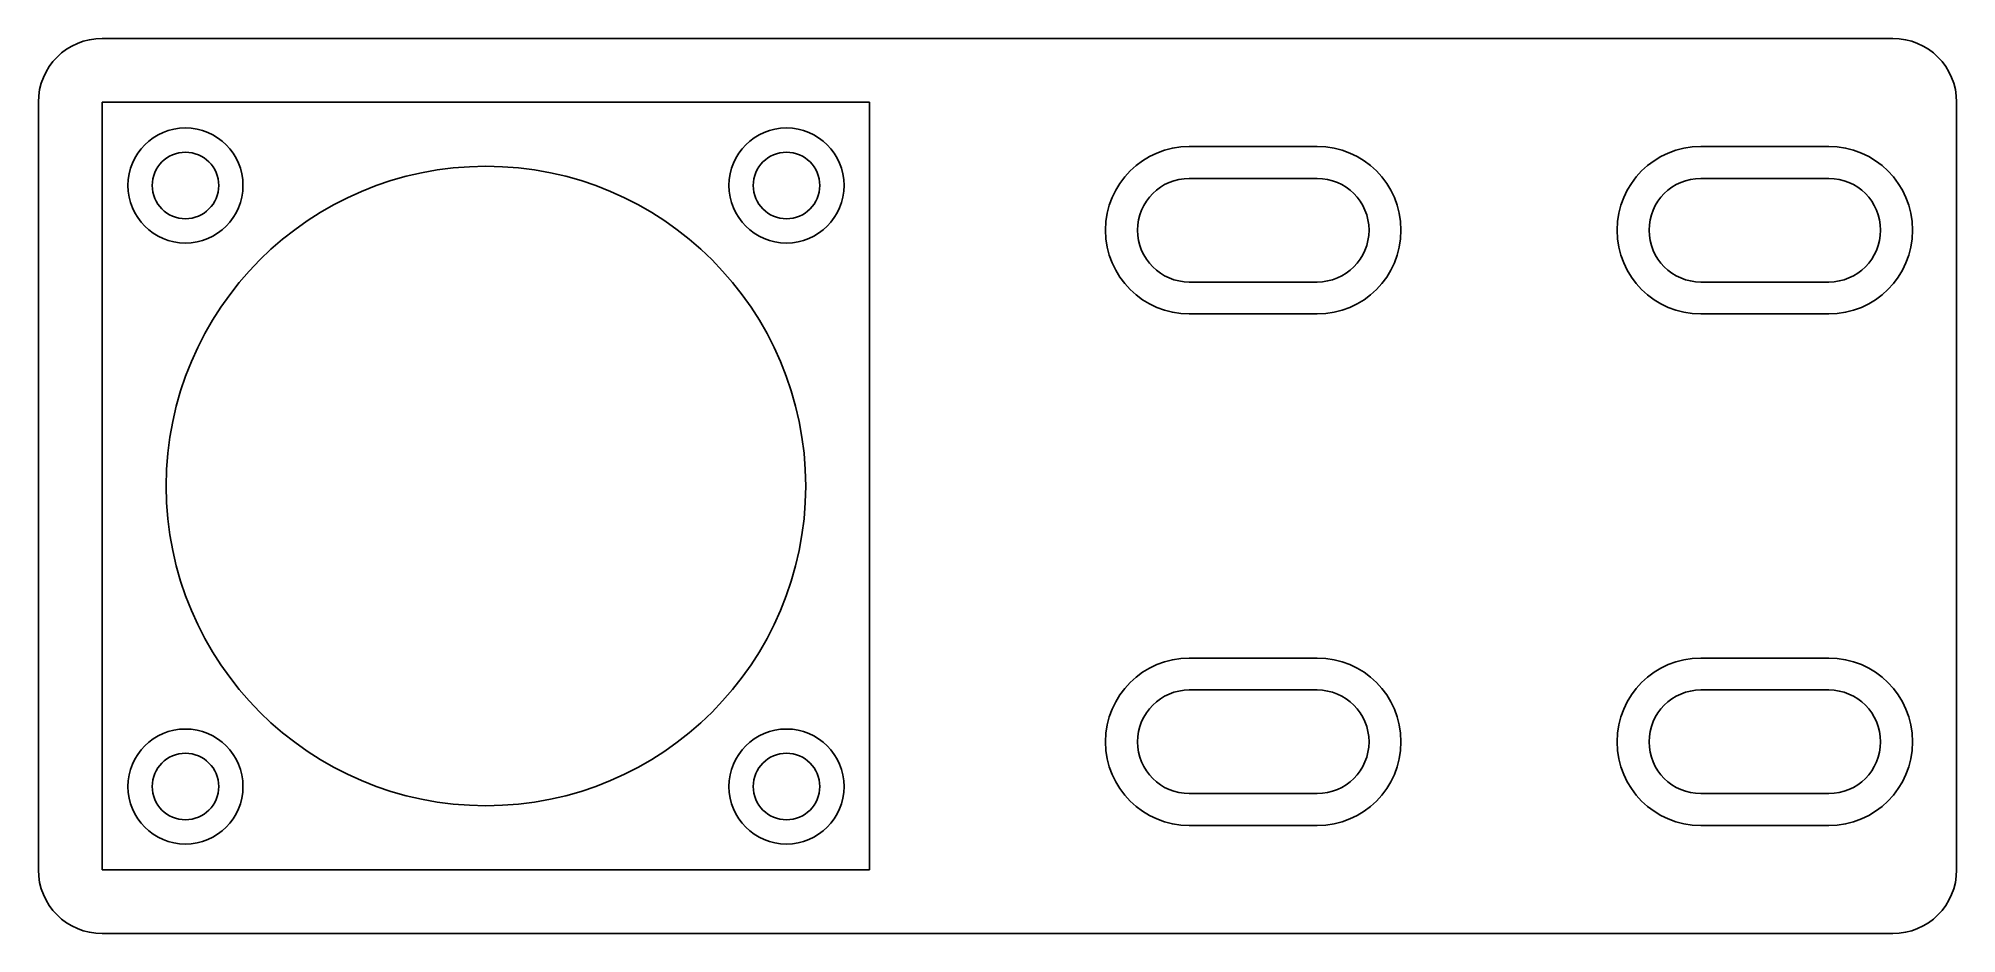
# Model space of a CAD drawing. Extents: x -75 to 75, y -35 to 35.
import ezdxf

# ---------------------------------------------------------------- set-up
doc = ezdxf.new("R2010")
doc.units = 0
doc.layers.add('Fusion002', color=7, linetype='CONTINUOUS')

msp = doc.modelspace()

# ---------------------------------------------------------------- linework, layer by layer
at = {"layer": 'Fusion002'}
for p, q in [((-70, 35, 15), (70, 35, 15)), ((-70, 35, 15), (70, 35, 15)), ((-70, 35), (70, 35)), ((-70, 35), (-70, 35, 15)), ((-70, 35), (70, 35)), ((-70, 35), (-70, 35, 15)), ((70, 35), (70, 35, 15)), ((70, 35), (70, 35, 15)), ((-75, 30, 15), (-75, -30, 15)), ((-75, 30), (-75, -30)), ((-75, 30), (-75, -30)), ((-75, 30, 15), (-75, -30, 15)), ((-75, 30), (-75, 30, 15)), ((-75, 30), (-75, 30, 15)), ((-70, 30), (-70, -30)), ((-70, 30), (-10, 30)), ((-70, 30), (-70, 30, 5)), ((-70, 30), (-70, -30)), ((-70, 30, 5), (-70, -30, 5)), ((-70, 30), (-70, 30, 5)), ((-70, 30), (-10, 30)), ((-70, 30, 5), (-10, 30, 5)), ((-70, 30, 5), (-10, 30, 5)), ((-70, 30, 5), (-70, -30, 5)), ((-10, 30), (-10, -30)), ((-10, 30), (-10, 30, 5)), ((-10, 30), (-10, -30)), ((-10, 30, 5), (-10, -30, 5)), ((-10, 30), (-10, 30, 5)), ((-10, 30, 5), (-10, -30, 5)), ((75, 30, 15), (75, -30, 15)), ((75, 30), (75, -30)), ((75, 30, 15), (75, -30, 15)), ((75, 30), (75, -30)), ((75, 30), (75, 30, 15)), ((75, 30), (75, 30, 15)), ((15, 26.55, 6.5), (25, 26.55, 6.5)), ((15, 26.55, 15), (25, 26.55, 15)), ((15, 26.55, 6.5), (15, 26.55, 15)), ((15, 26.55, 6.5), (25, 26.55, 6.5)), ((15, 26.55, 15), (25, 26.55, 15)), ((15, 26.55, 6.5), (15, 26.55, 15)), ((25, 26.55, 6.5), (25, 26.55, 15)), ((25, 26.55, 6.5), (25, 26.55, 15)), ((55, 26.55, 6.5), (65, 26.55, 6.5)), ((55, 26.55, 15), (65, 26.55, 15)), ((55, 26.55, 6.5), (55, 26.55, 15)), ((55, 26.55, 6.5), (65, 26.55, 6.5)), ((55, 26.55, 15), (65, 26.55, 15)), ((55, 26.55, 6.5), (55, 26.55, 15)), ((65, 26.55, 6.5), (65, 26.55, 15)), ((65, 26.55, 6.5), (65, 26.55, 15)), ((15, 24.05, 6.5), (25, 24.05, 6.5)), ((15, 24.05), (25, 24.05)), ((15, 24.05), (25, 24.05)), ((15, 24.05, 6.5), (25, 24.05, 6.5)), ((15, 24.05), (15, 24.05, 6.5)), ((15, 24.05), (15, 24.05, 6.5)), ((25, 24.05), (25, 24.05, 6.5)), ((25, 24.05), (25, 24.05, 6.5)), ((55, 24.05, 6.5), (65, 24.05, 6.5)), ((55, 24.05), (65, 24.05)), ((55, 24.05), (65, 24.05)), ((55, 24.05, 6.5), (65, 24.05, 6.5)), ((55, 24.05), (55, 24.05, 6.5)), ((55, 24.05), (55, 24.05, 6.5)), ((65, 24.05), (65, 24.05, 6.5)), ((65, 24.05), (65, 24.05, 6.5)), ((-59, 23.5, 9.5), (-59, 23.5, 15)), ((-59, 23.5, 9.5), (-59, 23.5, 15)), ((-12, 23.5, 9.5), (-12, 23.5, 15)), ((-12, 23.5, 9.5), (-12, 23.5, 15)), ((15, 15.95, 6.5), (25, 15.95, 6.5)), ((15, 15.95), (15, 15.95, 6.5)), ((15, 15.95, 6.5), (25, 15.95, 6.5)), ((15, 15.95), (25, 15.95)), ((15, 15.95), (25, 15.95)), ((15, 15.95), (15, 15.95, 6.5)), ((25, 15.95), (25, 15.95, 6.5)), ((25, 15.95), (25, 15.95, 6.5)), ((55, 15.95, 6.5), (65, 15.95, 6.5)), ((55, 15.95), (55, 15.95, 6.5)), ((55, 15.95, 6.5), (65, 15.95, 6.5)), ((55, 15.95), (65, 15.95)), ((55, 15.95), (65, 15.95)), ((55, 15.95), (55, 15.95, 6.5)), ((65, 15.95), (65, 15.95, 6.5)), ((65, 15.95), (65, 15.95, 6.5)), ((15, 13.45, 6.5), (25, 13.45, 6.5)), ((15, 13.45, 15), (25, 13.45, 15)), ((15, 13.45, 15), (25, 13.45, 15)), ((15, 13.45, 6.5), (25, 13.45, 6.5)), ((15, 13.45, 6.5), (15, 13.45, 15)), ((15, 13.45, 6.5), (15, 13.45, 15)), ((25, 13.45, 6.5), (25, 13.45, 15)), ((25, 13.45, 6.5), (25, 13.45, 15)), ((55, 13.45, 6.5), (65, 13.45, 6.5)), ((55, 13.45, 15), (65, 13.45, 15)), ((55, 13.45, 15), (65, 13.45, 15)), ((55, 13.45, 6.5), (65, 13.45, 6.5)), ((55, 13.45, 6.5), (55, 13.45, 15)), ((55, 13.45, 6.5), (55, 13.45, 15)), ((65, 13.45, 6.5), (65, 13.45, 15)), ((65, 13.45, 6.5), (65, 13.45, 15)), ((15, -13.45, 6.5), (25, -13.45, 6.5)), ((15, -13.45, 15), (25, -13.45, 15)), ((15, -13.45, 6.5), (15, -13.45, 15)), ((15, -13.45, 6.5), (25, -13.45, 6.5)), ((15, -13.45, 15), (25, -13.45, 15)), ((15, -13.45, 6.5), (15, -13.45, 15)), ((25, -13.45, 6.5), (25, -13.45, 15)), ((25, -13.45, 6.5), (25, -13.45, 15)), ((55, -13.45, 6.5), (65, -13.45, 6.5)), ((55, -13.45, 15), (65, -13.45, 15)), ((55, -13.45, 6.5), (55, -13.45, 15)), ((55, -13.45, 6.5), (65, -13.45, 6.5)), ((55, -13.45, 15), (65, -13.45, 15)), ((55, -13.45, 6.5), (55, -13.45, 15)), ((65, -13.45, 6.5), (65, -13.45, 15)), ((65, -13.45, 6.5), (65, -13.45, 15)), ((15, -15.95, 6.5), (25, -15.95, 6.5)), ((15, -15.95), (25, -15.95)), ((15, -15.95), (25, -15.95)), ((15, -15.95, 6.5), (25, -15.95, 6.5)), ((15, -15.95), (15, -15.95, 6.5)), ((15, -15.95), (15, -15.95, 6.5)), ((25, -15.95), (25, -15.95, 6.5)), ((25, -15.95), (25, -15.95, 6.5)), ((55, -15.95, 6.5), (65, -15.95, 6.5)), ((55, -15.95), (65, -15.95)), ((55, -15.95), (65, -15.95)), ((55, -15.95, 6.5), (65, -15.95, 6.5)), ((55, -15.95), (55, -15.95, 6.5)), ((55, -15.95), (55, -15.95, 6.5)), ((65, -15.95), (65, -15.95, 6.5)), ((65, -15.95), (65, -15.95, 6.5)), ((-59, -23.5, 9.5), (-59, -23.5, 15)), ((-59, -23.5, 9.5), (-59, -23.5, 15)), ((-12, -23.5, 9.5), (-12, -23.5, 15)), ((-12, -23.5, 9.5), (-12, -23.5, 15)), ((15, -24.05, 6.5), (25, -24.05, 6.5)), ((15, -24.05), (15, -24.05, 6.5)), ((15, -24.05, 6.5), (25, -24.05, 6.5)), ((15, -24.05), (25, -24.05)), ((15, -24.05), (25, -24.05)), ((15, -24.05), (15, -24.05, 6.5)), ((25, -24.05), (25, -24.05, 6.5)), ((25, -24.05), (25, -24.05, 6.5)), ((55, -24.05, 6.5), (65, -24.05, 6.5)), ((55, -24.05), (55, -24.05, 6.5)), ((55, -24.05, 6.5), (65, -24.05, 6.5)), ((55, -24.05), (65, -24.05)), ((55, -24.05), (65, -24.05)), ((55, -24.05), (55, -24.05, 6.5)), ((65, -24.05), (65, -24.05, 6.5)), ((65, -24.05), (65, -24.05, 6.5)), ((15, -26.55, 6.5), (25, -26.55, 6.5)), ((15, -26.55, 15), (25, -26.55, 15)), ((15, -26.55, 15), (25, -26.55, 15)), ((15, -26.55, 6.5), (25, -26.55, 6.5)), ((15, -26.55, 6.5), (15, -26.55, 15)), ((15, -26.55, 6.5), (15, -26.55, 15)), ((25, -26.55, 6.5), (25, -26.55, 15)), ((25, -26.55, 6.5), (25, -26.55, 15)), ((55, -26.55, 6.5), (65, -26.55, 6.5)), ((55, -26.55, 15), (65, -26.55, 15)), ((55, -26.55, 15), (65, -26.55, 15)), ((55, -26.55, 6.5), (65, -26.55, 6.5)), ((55, -26.55, 6.5), (55, -26.55, 15)), ((55, -26.55, 6.5), (55, -26.55, 15)), ((65, -26.55, 6.5), (65, -26.55, 15)), ((65, -26.55, 6.5), (65, -26.55, 15)), ((-75, -30), (-75, -30, 15)), ((-75, -30), (-75, -30, 15)), ((-10, -30), (-70, -30)), ((-70, -30), (-70, -30, 5)), ((-70, -30), (-70, -30, 5)), ((-10, -30), (-70, -30)), ((-10, -30, 5), (-70, -30, 5)), ((-10, -30, 5), (-70, -30, 5)), ((-10, -30), (-10, -30, 5)), ((-10, -30), (-10, -30, 5)), ((75, -30), (75, -30, 15)), ((75, -30), (75, -30, 15)), ((70, -35, 15), (-70, -35, 15)), ((70, -35), (-70, -35)), ((70, -35, 15), (-70, -35, 15)), ((-70, -35), (-70, -35, 15)), ((70, -35), (-70, -35)), ((-70, -35), (-70, -35, 15)), ((70, -35), (70, -35, 15)), ((70, -35), (70, -35, 15))]:
    msp.add_line(p, q, dxfattribs=at)
for centre, radius in [((-63.5, 23.5), 4.5), ((-63.5, 23.5), 4.5), ((-63.5, 23.5), 4.5), ((-63.5, 23.5), 4.5), ((-16.5, 23.5), 4.5), ((-16.5, 23.5), 4.5), ((-16.5, 23.5), 4.5), ((-16.5, 23.5), 4.5), ((-63.5, 23.5), 2.6), ((-63.5, 23.5), 2.6), ((-63.5, 23.5), 2.6), ((-63.5, 23.5), 2.6), ((-16.5, 23.5), 2.6), ((-16.5, 23.5), 2.6), ((-16.5, 23.5), 2.6), ((-16.5, 23.5), 2.6), ((-40, 0), 25), ((-40, 0), 25), ((-40, 0), 25), ((-40, 0), 25), ((-63.5, -23.5), 4.5), ((-63.5, -23.5), 4.5), ((-63.5, -23.5), 4.5), ((-63.5, -23.5), 4.5), ((-16.5, -23.5), 4.5), ((-16.5, -23.5), 4.5), ((-16.5, -23.5), 4.5), ((-16.5, -23.5), 4.5), ((-63.5, -23.5), 2.6), ((-63.5, -23.5), 2.6), ((-63.5, -23.5), 2.6), ((-63.5, -23.5), 2.6), ((-16.5, -23.5), 2.6), ((-16.5, -23.5), 2.6), ((-16.5, -23.5), 2.6), ((-16.5, -23.5), 2.6)]:
    msp.add_circle(centre, radius, dxfattribs=at)
for centre, radius, start, end in [((-70, 30, 15), 5, 90, 180), ((-70, 30), 5, 90, 180), ((-70, 30), 5, 90, 180), ((-70, 30, 15), 5, 90, 180), ((70, 30, 15), 5, 0, 90), ((70, 30), 5, 0, 90), ((70, 30), 5, 0, 90), ((70, 30, 15), 5, 0, 90), ((15, 20, 6.5), 6.55, 90, -90), ((15, 20, 15), 6.55, 90, -90), ((15, 20, 6.5), 6.55, 90, -90), ((15, 20, 15), 6.55, 90, -90), ((25, 20, 6.5), 6.55, -90, 90), ((25, 20, 15), 6.55, -90, 90), ((25, 20, 6.5), 6.55, -90, 90), ((25, 20, 15), 6.55, -90, 90), ((55, 20, 6.5), 6.55, 90, -90), ((55, 20, 15), 6.55, 90, -90), ((55, 20, 6.5), 6.55, 90, -90), ((55, 20, 15), 6.55, 90, -90), ((65, 20, 6.5), 6.55, -90, 90), ((65, 20, 15), 6.55, -90, 90), ((65, 20, 6.5), 6.55, -90, 90), ((65, 20, 15), 6.55, -90, 90), ((15, 20, 6.5), 4.05, 90, -90), ((15, 20), 4.05, 90, -90), ((15, 20, 6.5), 4.05, 90, -90), ((15, 20), 4.05, 90, -90), ((25, 20, 6.5), 4.05, -90, 90), ((25, 20), 4.05, -90, 90), ((25, 20, 6.5), 4.05, -90, 90), ((25, 20), 4.05, -90, 90), ((55, 20, 6.5), 4.05, 90, -90), ((55, 20), 4.05, 90, -90), ((55, 20, 6.5), 4.05, 90, -90), ((55, 20), 4.05, 90, -90), ((65, 20, 6.5), 4.05, -90, 90), ((65, 20), 4.05, -90, 90), ((65, 20, 6.5), 4.05, -90, 90), ((65, 20), 4.05, -90, 90), ((15, -20, 6.5), 6.55, 90, -90), ((15, -20, 15), 6.55, 90, -90), ((15, -20, 6.5), 6.55, 90, -90), ((15, -20, 15), 6.55, 90, -90), ((25, -20, 6.5), 6.55, -90, 90), ((25, -20, 15), 6.55, -90, 90), ((25, -20, 6.5), 6.55, -90, 90), ((25, -20, 15), 6.55, -90, 90), ((55, -20, 6.5), 6.55, 90, -90), ((55, -20, 15), 6.55, 90, -90), ((55, -20, 6.5), 6.55, 90, -90), ((55, -20, 15), 6.55, 90, -90), ((65, -20, 6.5), 6.55, -90, 90), ((65, -20, 15), 6.55, -90, 90), ((65, -20, 6.5), 6.55, -90, 90), ((65, -20, 15), 6.55, -90, 90), ((15, -20, 6.5), 4.05, 90, -90), ((15, -20), 4.05, 90, -90), ((15, -20, 6.5), 4.05, 90, -90), ((15, -20), 4.05, 90, -90), ((25, -20, 6.5), 4.05, -90, 90), ((25, -20), 4.05, -90, 90), ((25, -20, 6.5), 4.05, -90, 90), ((25, -20), 4.05, -90, 90), ((55, -20, 6.5), 4.05, 90, -90), ((55, -20), 4.05, 90, -90), ((55, -20, 6.5), 4.05, 90, -90), ((55, -20), 4.05, 90, -90), ((65, -20, 6.5), 4.05, -90, 90), ((65, -20), 4.05, -90, 90), ((65, -20, 6.5), 4.05, -90, 90), ((65, -20), 4.05, -90, 90), ((-70, -30, 15), 5, 180, -90), ((-70, -30), 5, 180, -90), ((-70, -30), 5, 180, -90), ((-70, -30, 15), 5, 180, -90), ((70, -30, 15), 5, -90, 0), ((70, -30), 5, -90, 0), ((70, -30), 5, -90, 0), ((70, -30, 15), 5, -90, 0)]:
    msp.add_arc(centre, radius, start, end, dxfattribs=at)
for points in [[(-60.9, 23.5, 9.5), (-60.9, 23.5, 5)], [(-60.9, 23.5, 9.5), (-60.9, 23.5, 5)], [(-13.9, 23.5, 9.5), (-13.9, 23.5, 5)], [(-13.9, 23.5, 9.5), (-13.9, 23.5, 5)], [(-15, 0, 15), (-15, 0, 5)], [(-15, 0, 15), (-15, 0, 5)], [(-60.9, -23.5, 9.5), (-60.9, -23.5, 5)], [(-60.9, -23.5, 9.5), (-60.9, -23.5, 5)], [(-13.9, -23.5, 9.5), (-13.9, -23.5, 5)], [(-13.9, -23.5, 9.5), (-13.9, -23.5, 5)]]:
    msp.add_open_spline(points, degree=1, dxfattribs=at)

doc.saveas('drawing.dxf')
